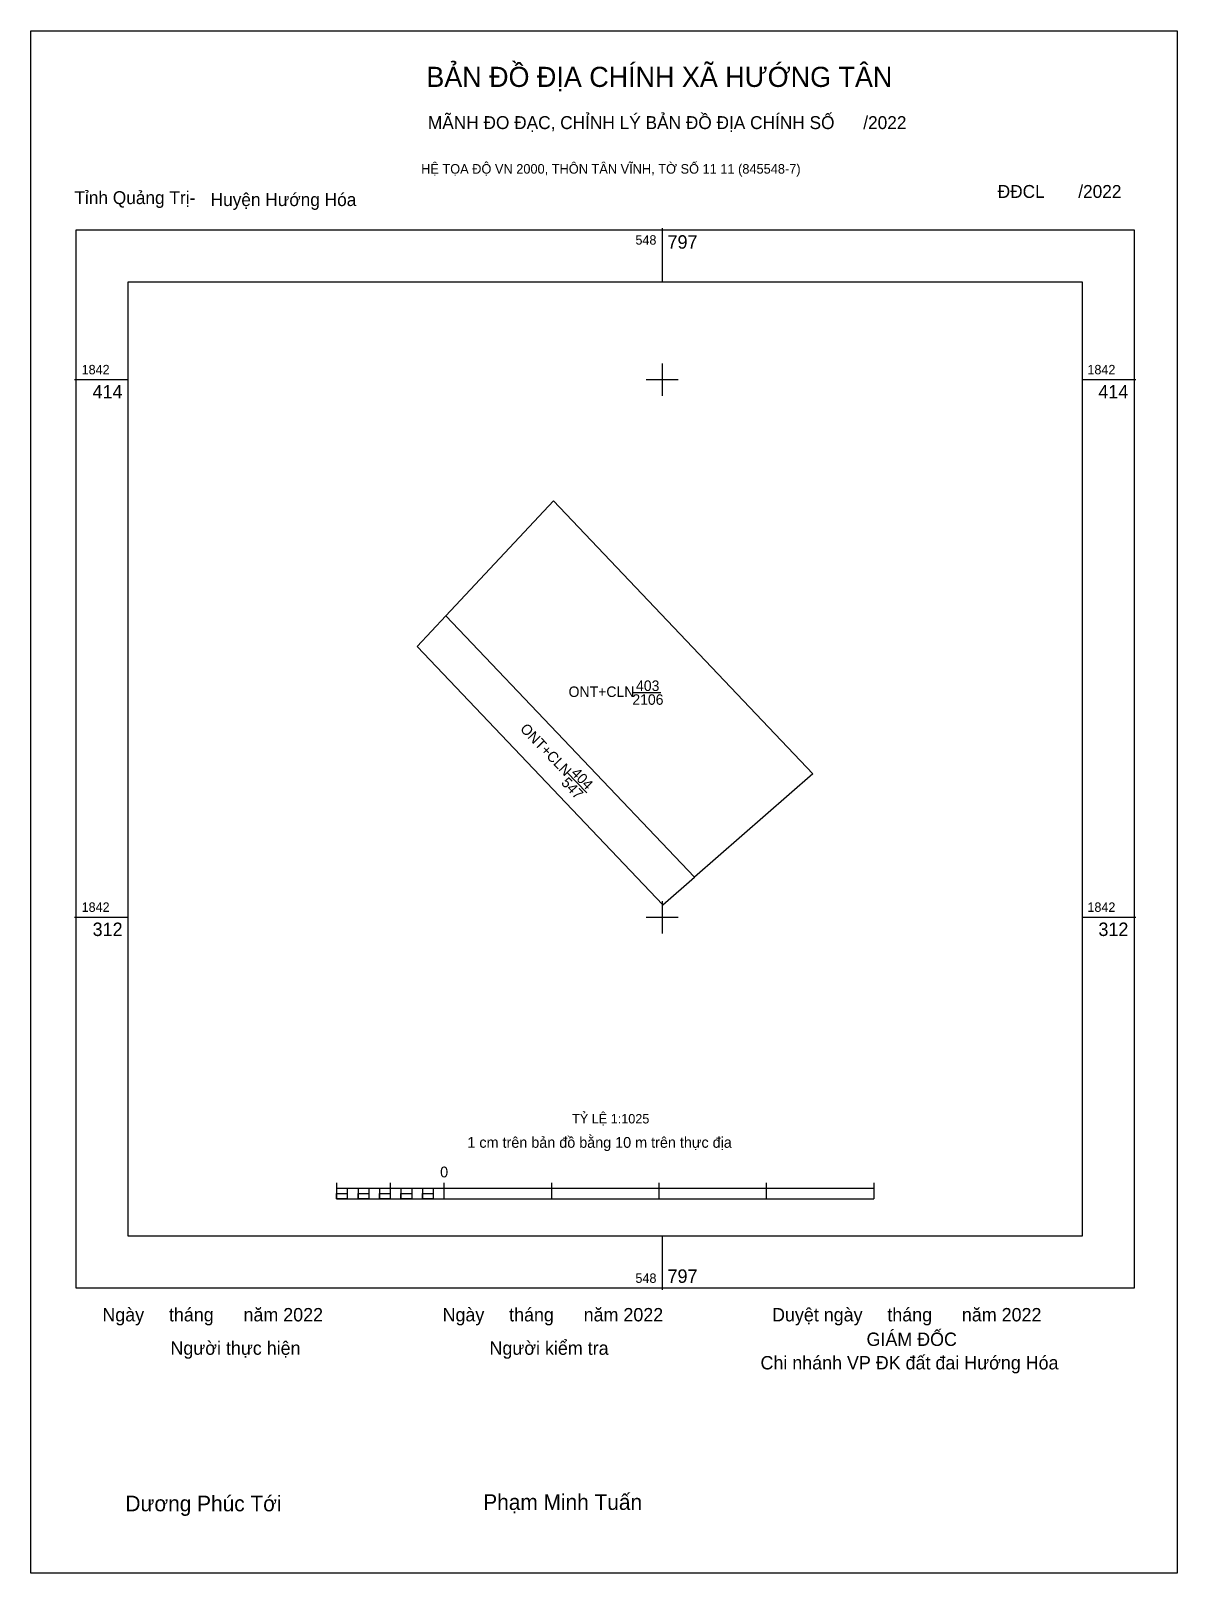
# Model space of a CAD drawing. Extents: x 548677 to 548896, y 1842187 to 1842481.
import ezdxf

# ---------------------------------------------------------------- set-up
doc = ezdxf.new("R2010")
doc.units = 0
for name, color, linetype in [('Level 10', 7, 'Continuous'), ('Level 15', 7, 'Continuous'), ('Level 6', 7, 'Continuous'), ('Level 62', 7, 'Continuous'), ('Level 63', 7, 'Continuous'), ('Level 9', 7, 'Continuous')]:
    doc.layers.add(name, color=color, linetype=linetype)

msp = doc.modelspace()

# ---------------------------------------------------------------- linework, layer by layer
at = {"layer": 'Level 10'}
msp.add_line((548756.54, 1842369.62), (548803.96, 1842319.75), dxfattribs=at)
for points in [[(548756.54, 1842369.62), (548777.05, 1842391.51), (548826.56, 1842339.48), (548803.96, 1842319.75)], [(548756.54, 1842369.62), (548751.07, 1842363.78), (548797.93, 1842314.49), (548803.96, 1842319.75)]]:
    msp.add_lwpolyline(points, dxfattribs=at)
at = {"layer": 'Level 15'}
msp.add_lwpolyline([(548677.35, 1842481.17), (548896.08, 1842481.17), (548896.08, 1842187.02), (548677.35, 1842187.02)], close=True, dxfattribs=at)
at = {"layer": 'Level 62'}
msp.add_lwpolyline([(548695.94, 1842433.29), (548877.93, 1842433.29), (548877.93, 1842251.3), (548695.94, 1842251.3)], close=True, dxfattribs=at)
at = {"layer": 'Level 63'}
for p, q in [((548797.82, 1842443.54), (548797.82, 1842433.29)), ((548797.82, 1842417.72), (548797.82, 1842411.57)), ((548685.69, 1842414.65), (548695.94, 1842414.65)), ((548794.74, 1842414.65), (548800.89, 1842414.65)), ((548877.93, 1842414.65), (548888.18, 1842414.65)), ((548797.82, 1842315.2), (548797.82, 1842309.05)), ((548685.69, 1842312.13), (548695.94, 1842312.13)), ((548794.74, 1842312.13), (548800.89, 1842312.13)), ((548877.93, 1842312.13), (548888.18, 1842312.13)), ((548735.68, 1842261.49), (548735.68, 1842258.41)), ((548735.68, 1842260.46), (548838.2, 1842260.46)), ((548737.73, 1842260.46), (548737.73, 1842258.41)), ((548739.78, 1842260.46), (548739.78, 1842258.41)), ((548741.83, 1842260.46), (548741.83, 1842258.41)), ((548743.88, 1842260.46), (548743.88, 1842258.41)), ((548745.93, 1842261.49), (548745.93, 1842258.41)), ((548745.93, 1842260.46), (548745.93, 1842258.41)), ((548747.98, 1842260.46), (548747.98, 1842258.41)), ((548750.03, 1842260.46), (548750.03, 1842258.41)), ((548752.08, 1842260.46), (548752.08, 1842258.41)), ((548754.13, 1842260.46), (548754.13, 1842258.41)), ((548756.18, 1842261.49), (548756.18, 1842258.41)), ((548756.18, 1842260.46), (548756.18, 1842258.41)), ((548776.69, 1842261.49), (548776.69, 1842258.41)), ((548797.19, 1842261.49), (548797.19, 1842258.41)), ((548817.69, 1842261.49), (548817.69, 1842258.41)), ((548838.2, 1842261.49), (548838.2, 1842258.41)), ((548735.68, 1842258.41), (548838.2, 1842258.41)), ((548797.82, 1842251.3), (548797.82, 1842241.05))]:
    msp.add_line(p, q, dxfattribs=at)
for points in [[(548686.01, 1842443.22), (548887.86, 1842443.22), (548887.86, 1842241.37), (548686.01, 1842241.37)], [(548735.68, 1842259.43), (548737.73, 1842259.43), (548737.73, 1842258.41), (548735.68, 1842258.41)], [(548735.68, 1842259.43), (548737.73, 1842259.43), (548737.73, 1842258.41), (548735.68, 1842258.41)], [(548739.78, 1842259.43), (548741.83, 1842259.43), (548741.83, 1842258.41), (548739.78, 1842258.41)], [(548743.88, 1842259.43), (548745.93, 1842259.43), (548745.93, 1842258.41), (548743.88, 1842258.41)], [(548747.98, 1842259.43), (548750.03, 1842259.43), (548750.03, 1842258.41), (548747.98, 1842258.41)], [(548752.08, 1842259.43), (548754.13, 1842259.43), (548754.13, 1842258.41), (548752.08, 1842258.41)]]:
    msp.add_lwpolyline(points, close=True, dxfattribs=at)
at = {"layer": 'Level 9'}
for p, q in [((548792.09, 1842354.99), (548797.59, 1842354.99)), ((548779.6, 1842339.79), (548783.42, 1842335.82))]:
    msp.add_line(p, q, dxfattribs=at)

# ---------------------------------------------------------------- texts
at = {"layer": 'Level 6'}
msp.add_text('TỶ LỆ 1:1025', height=1.8022, dxfattribs=at).set_placement((548780.63, 1842272.79))
at = {"layer": 'Level 63'}
for s, height, p in [('BẢN ĐỒ ĐỊA CHÍNH XÃ HƯỚNG TÂN', 3.8381, (548752.82, 1842470.48)), ('MÃNH ĐO ĐẠC, CHỈNH LÝ BẢN ĐỒ ĐỊA CHÍNH SỐ      /2022', 2.4628, (548753.11, 1842462.44)), ('HỆ TỌA ĐỘ VN 2000, THÔN TÂN VĨNH, TỜ SỐ 11 11 (845548-7)', 1.8231, (548751.82, 1842453.94)), ('548', 1.794, (548792.72, 1842440.4)), ('797', 2.563, (548798.84, 1842439.63)), ('1842', 1.794, (548687.04, 1842415.67)), ('1842', 1.794, (548878.96, 1842415.67)), ('414', 2.563, (548689.12, 1842411.06)), ('414', 2.563, (548881.04, 1842411.06)), ('1842', 1.794, (548687.04, 1842313.15)), ('1842', 1.794, (548878.96, 1842313.15)), ('312', 2.563, (548689.14, 1842308.54)), ('312', 2.563, (548881.06, 1842308.54)), ('1 cm trên bản đồ bằng 10 m trên thực địa', 2.0504, (548760.65, 1842268.15)), ('0', 2.05, (548755.45, 1842262.51)), ('797', 2.563, (548798.84, 1842242.39)), ('548', 1.794, (548792.72, 1842242.39)), ('Ngày     tháng      năm 2022', 2.5511, (548691, 1842235.04)), ('Ngày     tháng      năm 2022', 2.5511, (548755.91, 1842235.04)), ('Duyệt ngày     tháng      năm 2022', 2.5511, (548818.79, 1842235.04)), ('GIÁM ĐỐC', 2.551, (548836.81, 1842230.36)), ('Người thực hiện', 2.5511, (548703.99, 1842228.67)), ('Người kiểm tra', 2.5511, (548764.87, 1842228.67)), ('Chi nhánh VP ĐK đất đai Hướng Hóa', 2.5511, (548816.58, 1842225.88)), ('Dương Phúc Tới', 2.9756, (548695.4, 1842198.82)), ('Phạm Minh Tuấn', 2.9756, (548763.68, 1842199.09))]:
    msp.add_text(s, height=height, dxfattribs=at).set_placement(p)
at = {"layer": 'Level 9'}
for s, height, p in [('Tỉnh Quảng Trị-', 2.4628, (548685.67, 1842448.13)), ('Huyện Hướng Hóa', 2.4628, (548711.66, 1842447.76)), ('ĐĐCL       /2022', 2.4628, (548861.84, 1842449.31)), ('ONT+CLN', 2, (548779.96, 1842354.13)), ('403', 2, (548792.83, 1842355.28)), ('2106', 2, (548792.12, 1842352.64))]:
    msp.add_text(s, height=height, dxfattribs=at).set_placement(p)
for s, p in [('ONT+CLN', (548770.57, 1842347.92)), ('547', (548778.42, 1842337.64)), ('404', (548780.3, 1842339.49))]:
    msp.add_text(s, height=2, rotation=313.9288, dxfattribs=at).set_placement(p)

doc.saveas('drawing.dxf')
